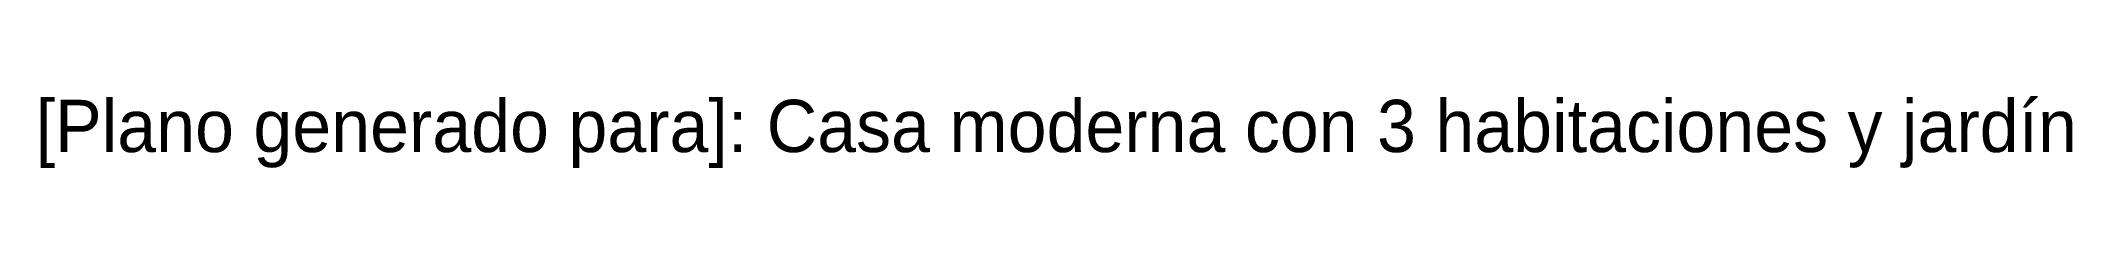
# Model space of a CAD drawing. Header units: metres. Extents: x 0 to 19.5, y -0.2 to 0.5.
import ezdxf

# ---------------------------------------------------------------- set-up
doc = ezdxf.new("R2010")
doc.units = ezdxf.units.M

msp = doc.modelspace()

# ---------------------------------------------------------------- texts
msp.add_text('[Plano generado para]: Casa moderna con 3 habitaciones y jardín', height=0.5).set_placement((0, 0))

doc.saveas('drawing.dxf')
